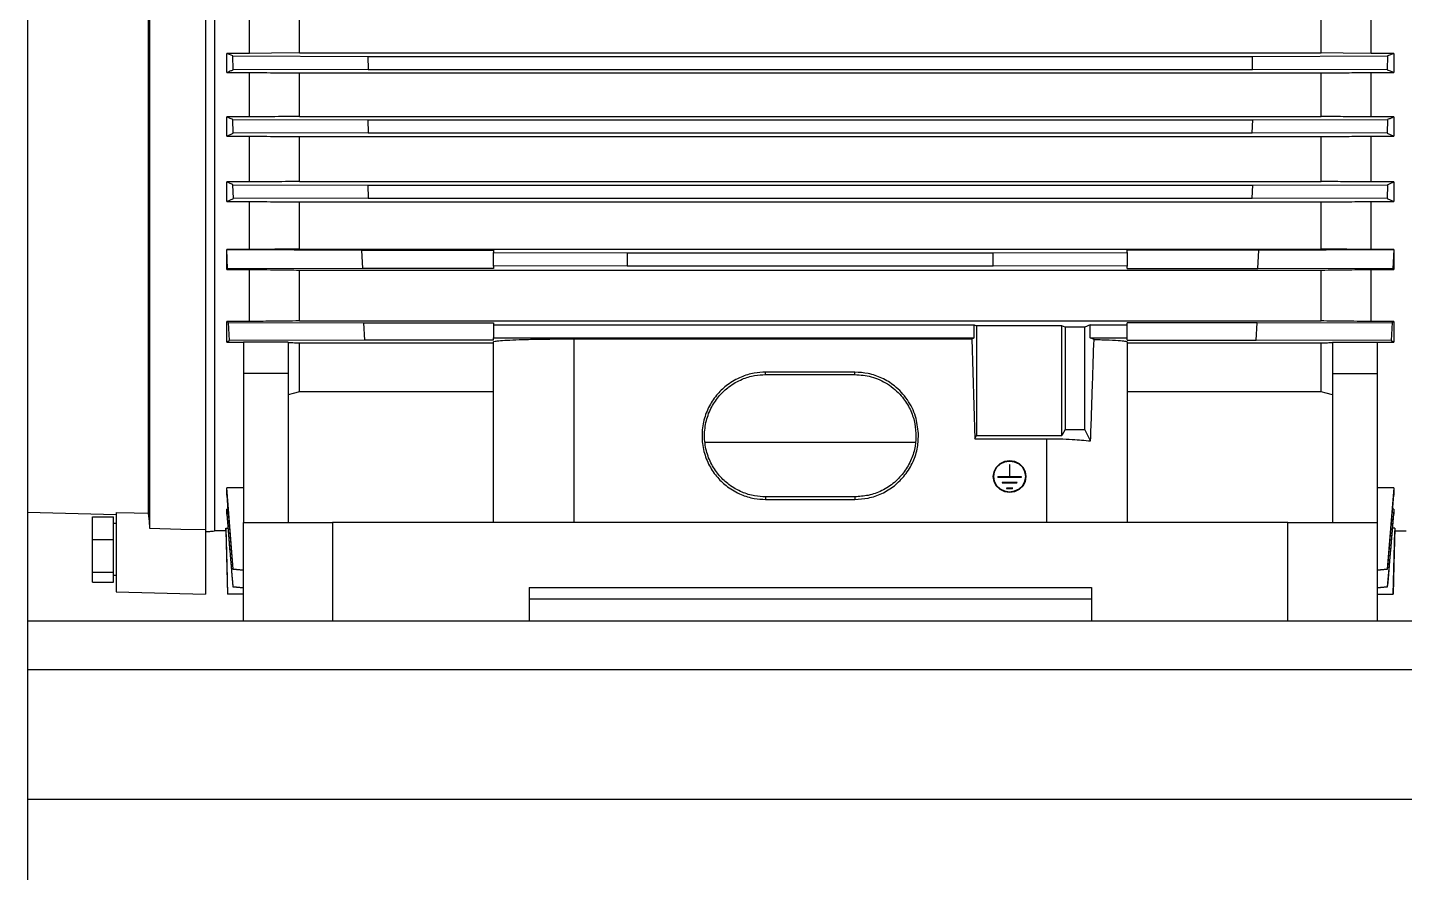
# Model space of a CAD drawing. Header units: millimetres. Extents: x 2 to 418, y 2 to 295.
# Drawn here: x 165.95 to 196.79, y 204.13 to 223.06 of the extents above; entities that cross this region are included whole.
import ezdxf

# ---------------------------------------------------------------- set-up
doc = ezdxf.new("R2010")
doc.units = ezdxf.units.MM

msp = doc.modelspace()

# ---------------------------------------------------------------- linework, layer by layer
at = {"color": 7, "linetype": 'Continuous', "lineweight": 25}
for p, q in [((165.948, 240.771), (165.948, 165.848)), ((170.133, 225.052), (170.133, 211.777)), ((168.654, 224.271), (168.654, 212.183)), ((168.683, 224.36), (168.683, 211.845)), ((169.933, 224.335), (169.933, 211.815)), ((170.917, 222.483), (170.917, 224.326)), ((196.049, 222.483), (196.049, 224.326)), ((172.037, 222.494), (172.037, 224.243)), ((194.929, 222.494), (194.929, 224.243)), ((170.917, 222.483), (170.409, 222.483)), ((170.409, 222.057), (170.409, 222.483)), ((170.55, 222.426), (173.573, 222.417)), ((170.556, 222.118), (170.55, 222.426)), ((172.037, 222.494), (194.929, 222.494)), ((173.573, 222.417), (193.393, 222.417)), ((173.573, 222.417), (173.579, 222.127)), ((193.387, 222.127), (193.393, 222.417)), ((193.393, 222.417), (196.416, 222.426)), ((196.557, 222.483), (196.049, 222.483)), ((196.416, 222.426), (196.41, 222.118)), ((196.557, 222.483), (196.557, 222.057)), ((173.579, 222.127), (170.556, 222.118)), ((173.579, 222.127), (193.387, 222.127)), ((196.41, 222.118), (193.387, 222.127)), ((170.409, 222.057), (170.917, 222.057)), ((170.917, 221.06), (170.917, 222.057)), ((172.037, 222.046), (194.929, 222.046)), ((172.037, 221.071), (172.037, 222.046)), ((194.929, 221.071), (194.929, 222.046)), ((196.049, 222.057), (196.557, 222.057)), ((196.049, 221.06), (196.049, 222.057)), ((170.917, 221.06), (170.409, 221.06)), ((170.409, 220.63), (170.409, 221.06)), ((170.549, 221.002), (173.572, 220.993)), ((170.557, 220.694), (170.549, 221.002)), ((172.037, 221.071), (194.929, 221.071)), ((173.572, 220.993), (193.394, 220.993)), ((173.572, 220.993), (173.58, 220.703)), ((193.386, 220.703), (193.394, 220.993)), ((193.394, 220.993), (196.417, 221.002)), ((196.557, 221.06), (196.049, 221.06)), ((196.417, 221.002), (196.409, 220.694)), ((196.557, 221.06), (196.557, 220.63)), ((170.409, 220.63), (170.557, 220.694)), ((170.409, 220.63), (170.917, 220.63)), ((173.58, 220.703), (170.557, 220.694)), ((170.917, 219.603), (170.917, 220.63)), ((172.037, 220.619), (194.929, 220.619)), ((172.037, 219.614), (172.037, 220.619)), ((173.58, 220.703), (193.386, 220.703)), ((196.409, 220.694), (193.386, 220.703)), ((194.929, 219.614), (194.929, 220.619)), ((196.049, 220.63), (196.557, 220.63)), ((196.049, 219.603), (196.049, 220.63)), ((196.409, 220.694), (196.557, 220.63)), ((170.917, 219.603), (170.409, 219.603)), ((170.409, 219.167), (170.409, 219.603)), ((170.548, 219.543), (173.571, 219.534)), ((170.559, 219.235), (170.548, 219.543)), ((172.037, 219.614), (194.929, 219.614)), ((173.571, 219.534), (193.395, 219.534)), ((173.571, 219.534), (173.582, 219.244)), ((193.384, 219.244), (193.395, 219.534)), ((193.395, 219.534), (196.418, 219.543)), ((196.557, 219.603), (196.049, 219.603)), ((196.418, 219.543), (196.407, 219.235)), ((196.557, 219.603), (196.557, 219.167)), ((170.409, 219.167), (170.559, 219.235)), ((170.409, 219.167), (170.917, 219.167)), ((173.582, 219.244), (170.559, 219.235)), ((170.917, 218.089), (170.917, 219.167)), ((172.037, 219.155), (194.929, 219.155)), ((172.037, 218.101), (172.037, 219.155)), ((173.582, 219.244), (193.384, 219.244)), ((196.407, 219.235), (193.384, 219.244)), ((194.929, 218.101), (194.929, 219.155)), ((196.049, 219.167), (196.557, 219.167)), ((196.049, 218.089), (196.049, 219.167)), ((196.407, 219.235), (196.557, 219.167)), ((170.917, 218.089), (170.409, 218.089)), ((170.409, 217.644), (170.409, 218.089)), ((170.41, 218.088), (170.409, 218.089)), ((170.41, 218.088), (173.433, 218.079)), ((170.431, 217.654), (170.41, 218.088)), ((172.037, 218.101), (194.929, 218.101)), ((193.533, 218.079), (196.556, 218.088)), ((196.557, 218.089), (196.049, 218.089)), ((196.556, 218.088), (196.535, 217.654)), ((196.557, 218.089), (196.556, 218.088)), ((196.557, 218.089), (196.557, 217.644)), ((173.433, 218.079), (176.383, 218.079)), ((173.433, 218.079), (173.454, 217.664)), ((176.383, 218.079), (176.383, 218.025)), ((176.383, 218.025), (179.383, 218.016)), ((176.383, 217.717), (176.383, 218.025)), ((179.383, 218.016), (187.583, 218.016)), ((179.383, 218.016), (179.383, 217.727)), ((187.583, 218.016), (190.583, 218.025)), ((187.583, 217.727), (187.583, 218.016)), ((193.533, 218.079), (190.583, 218.079)), ((190.583, 218.025), (190.583, 218.079)), ((190.583, 218.025), (190.583, 217.717)), ((193.512, 217.664), (193.533, 218.079)), ((170.409, 217.644), (170.917, 217.644)), ((173.454, 217.664), (170.431, 217.654)), ((170.917, 216.477), (170.917, 217.644)), ((172.037, 217.63), (194.929, 217.63)), ((172.037, 216.49), (172.037, 217.63)), ((176.383, 217.664), (173.454, 217.664)), ((179.383, 217.727), (176.383, 217.717)), ((176.383, 217.717), (176.383, 217.664)), ((179.383, 217.727), (187.583, 217.727)), ((190.583, 217.717), (187.583, 217.727)), ((190.583, 217.664), (190.583, 217.717)), ((190.583, 217.664), (193.512, 217.664)), ((196.535, 217.654), (193.512, 217.664)), ((194.929, 216.49), (194.929, 217.63)), ((196.049, 216.477), (196.049, 217.644)), ((196.049, 217.644), (196.557, 217.644)), ((170.917, 216.477), (170.409, 216.477)), ((170.409, 216.016), (170.409, 216.477)), ((170.448, 216.457), (173.471, 216.448)), ((170.471, 216.051), (170.448, 216.457)), ((172.037, 216.49), (194.929, 216.49)), ((173.471, 216.448), (176.383, 216.448)), ((173.471, 216.448), (173.494, 216.06)), ((176.383, 216.448), (176.383, 216.399)), ((176.383, 216.399), (187.152, 216.399)), ((176.383, 216.399), (176.383, 216.109)), ((187.152, 216.399), (187.204, 216.378)), ((187.152, 216.109), (187.152, 216.399)), ((189.12, 216.378), (187.204, 216.378)), ((187.204, 216.378), (187.204, 213.92)), ((189.19, 216.35), (189.12, 216.378)), ((189.12, 213.92), (189.12, 216.378)), ((189.634, 216.35), (189.19, 216.35)), ((189.19, 216.35), (189.19, 214.061)), ((189.757, 216.399), (189.634, 216.35)), ((189.634, 214.061), (189.634, 216.35)), ((189.757, 216.399), (190.583, 216.399)), ((189.757, 216.109), (189.757, 216.399)), ((193.495, 216.448), (190.583, 216.448)), ((190.583, 216.399), (190.583, 216.448)), ((190.583, 216.109), (190.583, 216.399)), ((193.473, 216.06), (193.495, 216.448)), ((193.495, 216.448), (196.518, 216.457)), ((196.557, 216.477), (196.049, 216.477)), ((196.518, 216.457), (196.495, 216.051)), ((196.557, 216.477), (196.557, 216.016)), ((170.409, 216.016), (170.783, 216.016)), ((173.494, 216.06), (170.471, 216.051)), ((171.783, 216.018), (170.783, 216.018)), ((170.783, 216.018), (170.783, 215.311)), ((171.783, 216.018), (171.783, 215.311)), ((172.037, 216.001), (176.383, 216.001)), ((172.037, 214.898), (172.037, 216.001)), ((176.383, 216.06), (173.494, 216.06)), ((176.383, 216.109), (187.152, 216.109)), ((176.383, 216.06), (176.383, 216.109)), ((176.383, 211.971), (176.383, 216.022)), ((178.183, 216.088), (178.183, 211.971)), ((178.183, 216.088), (187.099, 216.088)), ((187.099, 216.088), (187.152, 216.109)), ((187.099, 216.088), (187.17, 213.852)), ((189.84, 216.076), (189.757, 216.109)), ((189.757, 216.109), (190.583, 216.109)), ((190.583, 216.06), (190.583, 216.109)), ((190.583, 216.06), (193.473, 216.06)), ((190.583, 216.022), (190.583, 211.971)), ((190.583, 216.001), (194.929, 216.001)), ((196.495, 216.051), (193.473, 216.06)), ((194.929, 214.898), (194.929, 216.001)), ((195.183, 216.018), (196.183, 216.018)), ((195.183, 216.018), (195.183, 215.311)), ((196.183, 216.018), (196.183, 215.311)), ((196.183, 216.016), (196.557, 216.016)), ((171.783, 215.311), (170.783, 215.311)), ((170.783, 215.311), (170.783, 211.971)), ((171.783, 215.311), (171.783, 211.971)), ((184.483, 215.342), (182.483, 215.342)), ((182.483, 215.289), (182.483, 215.342)), ((184.483, 215.289), (184.483, 215.342)), ((195.183, 215.311), (196.183, 215.311)), ((195.183, 215.311), (195.183, 211.971)), ((196.183, 215.311), (196.183, 211.971)), ((182.483, 215.289), (184.483, 215.289)), ((176.383, 214.898), (172.037, 214.898)), ((194.929, 214.898), (190.583, 214.898)), ((181.132, 213.775), (185.837, 213.775)), ((187.17, 213.852), (187.204, 213.92)), ((187.17, 213.852), (188.783, 213.852)), ((187.204, 213.92), (189.12, 213.92)), ((188.783, 211.971), (188.783, 213.852)), ((189.19, 214.061), (189.12, 213.92)), ((189.19, 214.061), (189.634, 214.061)), ((189.763, 213.801), (189.634, 214.061)), ((187.943, 213.266), (187.943, 213)), ((187.953, 213), (187.953, 213.266)), ((187.586, 213.004), (187.586, 212.97)), ((187.586, 212.97), (187.595, 212.892)), ((187.943, 213), (187.688, 213)), ((187.688, 212.991), (188.208, 212.991)), ((188.111, 212.873), (187.786, 212.873)), ((187.786, 212.864), (188.111, 212.864)), ((187.943, 212.991), (187.943, 213)), ((188.208, 213), (187.953, 213)), ((187.953, 212.991), (187.953, 213)), ((188.301, 212.892), (188.311, 212.97)), ((188.311, 212.97), (188.311, 213.004)), ((170.783, 212.749), (170.409, 212.749)), ((170.409, 212.588), (170.409, 212.749)), ((170.557, 210.926), (170.409, 212.749)), ((182.483, 212.549), (182.483, 212.491)), ((184.483, 212.549), (182.483, 212.549)), ((184.483, 212.549), (184.483, 212.491)), ((188.013, 212.746), (187.883, 212.746)), ((187.883, 212.737), (188.013, 212.737)), ((196.557, 212.749), (196.183, 212.749)), ((196.557, 212.749), (196.409, 210.926)), ((196.557, 212.749), (196.557, 212.588)), ((170.436, 212.273), (170.409, 212.273)), ((170.409, 212.163), (170.409, 212.273)), ((182.483, 212.491), (184.483, 212.491)), ((196.557, 212.273), (196.53, 212.273)), ((196.557, 212.273), (196.557, 212.163)), ((165.948, 212.203), (167.933, 212.15)), ((167.403, 212.103), (167.873, 212.103)), ((167.403, 211.594), (167.403, 212.103)), ((167.873, 211.594), (167.873, 212.103)), ((167.933, 211.951), (167.873, 211.951)), ((167.933, 212.2), (167.933, 210.424)), ((170.783, 209.771), (170.783, 211.971)), ((170.783, 211.971), (172.783, 211.971)), ((172.783, 211.971), (172.783, 209.771)), ((194.183, 211.971), (172.783, 211.971)), ((194.183, 211.971), (196.183, 211.971)), ((194.183, 209.771), (194.183, 211.971)), ((196.183, 211.971), (196.183, 209.771)), ((169.933, 211.815), (169.933, 210.371)), ((170.391, 211.786), (170.133, 211.786)), ((170.391, 211.846), (170.436, 211.846)), ((170.391, 211.786), (170.391, 211.846)), ((170.391, 211.786), (170.428, 210.371)), ((196.575, 211.846), (196.53, 211.846)), ((196.539, 210.371), (196.576, 211.786)), ((196.575, 211.846), (196.575, 211.786)), ((196.575, 211.786), (196.833, 211.786)), ((167.403, 210.862), (167.403, 211.594)), ((167.403, 211.594), (167.873, 211.594)), ((167.873, 210.862), (167.873, 211.594)), ((167.403, 210.862), (167.873, 210.862)), ((167.403, 210.639), (167.403, 210.862)), ((167.873, 210.639), (167.873, 210.862)), ((167.873, 210.791), (167.933, 210.791)), ((170.549, 210.925), (170.557, 210.926)), ((170.783, 210.904), (170.549, 210.925)), ((170.557, 210.926), (170.783, 210.906)), ((196.183, 210.906), (196.409, 210.926)), ((196.417, 210.925), (196.183, 210.904)), ((196.409, 210.926), (196.417, 210.925)), ((167.403, 210.639), (167.873, 210.639)), ((167.933, 210.424), (169.933, 210.371)), ((170.783, 210.371), (170.429, 210.371)), ((170.55, 210.529), (170.556, 210.53)), ((170.783, 210.509), (170.55, 210.529)), ((170.556, 210.53), (170.783, 210.51)), ((177.183, 210.521), (189.783, 210.521)), ((177.183, 210.521), (177.183, 209.771)), ((189.783, 210.521), (189.783, 209.771)), ((196.183, 210.51), (196.41, 210.53)), ((196.416, 210.529), (196.183, 210.509)), ((196.183, 210.371), (196.538, 210.371)), ((196.41, 210.53), (196.416, 210.529)), ((177.183, 210.265), (189.783, 210.265)), ((165.948, 209.771), (207.948, 209.771)), ((208.477, 205.771), (165.948, 205.771))]:
    msp.add_line(p, q, dxfattribs=at)
at = {"color": 8, "linetype": 'Continuous', "lineweight": 25}
for p, q in [((187.688, 212.991), (187.688, 213)), ((187.786, 212.864), (187.786, 212.873)), ((188.111, 212.864), (188.111, 212.873)), ((188.208, 212.991), (188.208, 213)), ((187.883, 212.737), (187.883, 212.746)), ((188.013, 212.737), (188.013, 212.746)), ((208.477, 208.671), (165.948, 208.671))]:
    msp.add_line(p, q, dxfattribs=at)
at = {"color": 7, "linetype": 'Continuous', "lineweight": 25, "flags": 128}
for points in [[(170.55, 222.426), (170.471, 222.458), (170.409, 222.483)], [(172.037, 222.494), (171.41, 222.488), (170.917, 222.483)], [(196.049, 222.483), (195.422, 222.489), (194.929, 222.494)], [(196.557, 222.483), (196.478, 222.451), (196.416, 222.426)], [(172.037, 214.898), (171.895, 214.861), (171.783, 214.831)], [(195.183, 214.831), (195.041, 214.869), (194.929, 214.898)], [(187.948, 213.354), (187.833, 213.337), (187.729, 213.287), (187.647, 213.209), (187.594, 213.112), (187.576, 213.004), (187.594, 212.896), (187.647, 212.798), (187.729, 212.721), (187.833, 212.671), (187.948, 212.654), (188.063, 212.671), (188.167, 212.721), (188.25, 212.798), (188.303, 212.896), (188.321, 213.004), (188.303, 213.112), (188.25, 213.209), (188.167, 213.287), (188.063, 213.337), (187.948, 213.354)], [(187.948, 213.344), (187.836, 213.328), (187.735, 213.279), (187.655, 213.204), (187.603, 213.109), (187.586, 213.004), (187.603, 212.898), (187.655, 212.803), (187.735, 212.728), (187.836, 212.68), (187.948, 212.663), (188.06, 212.68), (188.161, 212.728), (188.242, 212.803), (188.293, 212.898), (188.311, 213.004), (188.293, 213.109), (188.242, 213.204), (188.161, 213.279), (188.06, 213.328), (187.948, 213.344)], [(187.595, 213.082), (187.594, 213.078), (187.576, 212.987)], [(188.32, 212.987), (188.303, 213.078), (188.301, 213.082)], [(167.933, 212.2), (168.337, 212.191), (168.654, 212.183)], [(168.654, 212.183), (168.67, 211.994), (168.683, 211.845)], [(170.409, 212.163), (170.488, 211.248), (170.55, 210.529)], [(196.416, 210.529), (196.495, 211.444), (196.557, 212.163)], [(168.683, 211.845), (169.383, 211.828), (169.933, 211.815)], [(170.391, 211.846), (170.412, 211.02), (170.429, 210.371)], [(196.575, 211.846), (196.554, 211.02), (196.538, 210.371)]]:
    msp.add_lwpolyline(points, dxfattribs=at)
at = {"color": 7, "linetype": 'Continuous', "lineweight": 25}
for centre, radius, start, end in [((187.948, 213.265), 0.00501, 2.8675, 177.1325), ((187.948, 213.231), 0.00501, 2.8675, 177.1325), ((187.688, 212.995), 0.0047, 87.1325, 272.8675), ((187.786, 212.869), 0.0047, 87.1325, 272.8675), ((188.111, 212.869), 0.0047, 267.1325, 92.8675), ((188.208, 212.995), 0.0047, 267.1325, 92.8675), ((187.883, 212.742), 0.0047, 87.1325, 272.8675), ((188.013, 212.742), 0.0047, 267.1325, 92.8675)]:
    msp.add_arc(centre, radius, start, end, dxfattribs=at)
for points, knots in [([(170.409, 222.057), (170.437, 222.069), (170.485, 222.089), (170.534, 222.109), (170.556, 222.118)], [0, 0, 0, 0, 0.56, 1, 1, 1, 1]), ([(196.41, 222.118), (196.438, 222.107), (196.487, 222.086), (196.535, 222.066), (196.557, 222.057)], [0, 0, 0, 0, 0.56, 1, 1, 1, 1]), ([(170.917, 222.057), (171.126, 222.055), (171.5, 222.051), (171.873, 222.048), (172.037, 222.046)], [0, 0, 0, 0, 0.56, 1, 1, 1, 1]), ([(194.929, 222.046), (195.138, 222.048), (195.511, 222.052), (195.885, 222.056), (196.049, 222.057)], [0, 0, 0, 0, 0.56, 1, 1, 1, 1]), ([(170.549, 221.002), (170.523, 221.013), (170.476, 221.032), (170.43, 221.052), (170.409, 221.06)], [0, 0, 0, 0, 0.56, 1, 1, 1, 1]), ([(172.037, 221.071), (171.828, 221.069), (171.455, 221.066), (171.082, 221.062), (170.917, 221.06)], [0, 0, 0, 0, 0.56, 1, 1, 1, 1]), ([(196.049, 221.06), (195.84, 221.062), (195.467, 221.066), (195.093, 221.07), (194.929, 221.071)], [0, 0, 0, 0, 0.56, 1, 1, 1, 1]), ([(196.557, 221.06), (196.531, 221.049), (196.485, 221.03), (196.438, 221.011), (196.417, 221.002)], [0, 0, 0, 0, 0.56, 1, 1, 1, 1]), ([(170.917, 220.63), (171.126, 220.628), (171.5, 220.624), (171.873, 220.621), (172.037, 220.619)], [0, 0, 0, 0, 0.56, 1, 1, 1, 1]), ([(194.929, 220.619), (195.138, 220.621), (195.511, 220.625), (195.885, 220.629), (196.049, 220.63)], [0, 0, 0, 0, 0.56, 1, 1, 1, 1]), ([(170.548, 219.543), (170.522, 219.554), (170.475, 219.574), (170.429, 219.594), (170.409, 219.603)], [0, 0, 0, 0, 0.56, 1, 1, 1, 1]), ([(172.037, 219.614), (171.828, 219.612), (171.455, 219.608), (171.082, 219.605), (170.917, 219.603)], [0, 0, 0, 0, 0.56, 1, 1, 1, 1]), ([(196.049, 219.603), (195.84, 219.605), (195.466, 219.609), (195.093, 219.613), (194.929, 219.614)], [0, 0, 0, 0, 0.56, 1, 1, 1, 1]), ([(196.557, 219.603), (196.531, 219.592), (196.485, 219.572), (196.439, 219.552), (196.418, 219.543)], [0, 0, 0, 0, 0.56, 1, 1, 1, 1]), ([(170.917, 219.167), (171.126, 219.165), (171.5, 219.161), (171.873, 219.157), (172.037, 219.155)], [0, 0, 0, 0, 0.56, 1, 1, 1, 1]), ([(194.929, 219.155), (195.138, 219.157), (195.511, 219.161), (195.885, 219.165), (196.049, 219.167)], [0, 0, 0, 0, 0.56, 1, 1, 1, 1]), ([(172.037, 218.101), (171.828, 218.099), (171.455, 218.095), (171.082, 218.09), (170.917, 218.089)], [0, 0, 0, 0, 0.56, 1, 1, 1, 1]), ([(196.049, 218.089), (195.84, 218.091), (195.466, 218.095), (195.093, 218.099), (194.929, 218.101)], [0, 0, 0, 0, 0.56, 1, 1, 1, 1]), ([(170.409, 217.644), (170.413, 217.646), (170.42, 217.649), (170.428, 217.653), (170.431, 217.654)], [0, 0, 0, 0, 0.56, 1, 1, 1, 1]), ([(170.917, 217.644), (171.126, 217.641), (171.5, 217.637), (171.873, 217.632), (172.037, 217.63)], [0, 0, 0, 0, 0.56, 1, 1, 1, 1]), ([(194.929, 217.63), (195.138, 217.633), (195.511, 217.637), (195.884, 217.642), (196.049, 217.644)], [0, 0, 0, 0, 0.56, 1, 1, 1, 1]), ([(196.535, 217.654), (196.539, 217.652), (196.546, 217.649), (196.554, 217.645), (196.557, 217.644)], [0, 0, 0, 0, 0.56, 1, 1, 1, 1]), ([(170.448, 216.457), (170.441, 216.461), (170.428, 216.467), (170.415, 216.474), (170.409, 216.477)], [0, 0, 0, 0, 0.56, 1, 1, 1, 1]), ([(172.037, 216.49), (171.828, 216.488), (171.455, 216.483), (171.082, 216.479), (170.917, 216.477)], [0, 0, 0, 0, 0.56, 1, 1, 1, 1]), ([(196.049, 216.477), (195.84, 216.479), (195.466, 216.484), (195.093, 216.488), (194.929, 216.49)], [0, 0, 0, 0, 0.56, 1, 1, 1, 1]), ([(196.557, 216.477), (196.55, 216.473), (196.537, 216.466), (196.524, 216.46), (196.518, 216.457)], [0, 0, 0, 0, 0.5600002, 1, 1, 1, 1]), ([(170.409, 216.016), (170.421, 216.023), (170.441, 216.034), (170.462, 216.046), (170.471, 216.051)], [0, 0, 0, 0, 0.560001, 1, 1, 1, 1]), ([(171.783, 216.005), (171.83, 216.004), (171.915, 216.003), (172, 216.002), (172.037, 216.001)], [0, 0, 0, 0, 0.559999, 1, 1, 1, 1]), ([(176.383, 216.022), (176.39, 216.027), (176.406, 216.036), (176.532, 216.05), (176.74, 216.063), (177.034, 216.074), (177.392, 216.082), (177.785, 216.087), (178.053, 216.088), (178.183, 216.088)], [0, 0, 0, 0, 0.134214, 0.276546, 0.423548, 0.571171, 0.722179, 0.865926, 1, 1, 1, 1]), ([(189.763, 213.801), (189.778, 214.23), (189.803, 214.988), (189.829, 215.746), (189.84, 216.076)], [0, 0, 0, 0, 0.565241, 1, 1, 1, 1]), ([(189.84, 216.076), (189.961, 216.072), (190.205, 216.064), (190.431, 216.05), (190.561, 216.036), (190.576, 216.027), (190.583, 216.022)], [0, 0, 0, 0, 0.272729, 0.55668, 0.780965, 1, 1, 1, 1]), ([(194.929, 216.001), (194.977, 216.002), (195.061, 216.003), (195.146, 216.004), (195.183, 216.005)], [0, 0, 0, 0, 0.560001, 1, 1, 1, 1]), ([(196.495, 216.051), (196.507, 216.045), (196.528, 216.033), (196.548, 216.021), (196.557, 216.016)], [0, 0, 0, 0, 0.559999, 1, 1, 1, 1]), ([(182.483, 215.342), (182.397, 215.338), (182.209, 215.328), (181.913, 215.237), (181.634, 215.077), (181.394, 214.854), (181.211, 214.586), (181.087, 214.267), (181.044, 213.917), (181.087, 213.567), (181.211, 213.247), (181.394, 212.98), (181.634, 212.757), (181.913, 212.597), (182.209, 212.506), (182.397, 212.496), (182.483, 212.491)], [0, 0, 0, 0, 0.055961, 0.122128, 0.200007, 0.266656, 0.33992, 0.418473, 0.5, 0.581527, 0.66008, 0.733344, 0.799993, 0.877872, 0.944039, 1, 1, 1, 1]), ([(185.907, 213.971), (185.891, 214.1), (185.86, 214.364), (185.673, 214.735), (185.405, 215.027), (185.096, 215.217), (184.791, 215.323), (184.583, 215.336), (184.483, 215.342)], [0, 0, 0, 0, 0.182432, 0.376201, 0.572504, 0.722941, 0.866149, 1, 1, 1, 1]), ([(182.483, 212.549), (182.4, 212.554), (182.22, 212.563), (181.936, 212.651), (181.667, 212.804), (181.437, 213.019), (181.261, 213.276), (181.142, 213.583), (181.1, 213.919), (181.142, 214.255), (181.261, 214.562), (181.437, 214.819), (181.667, 215.034), (181.936, 215.187), (182.22, 215.275), (182.4, 215.284), (182.483, 215.289)], [0, 0, 0, 0, 0.0559606, 0.1221283, 0.2000073, 0.2666559, 0.3399198, 0.4184726, 0.5, 0.5815274, 0.6600802, 0.7333441, 0.7999927, 0.8778717, 0.9440394, 1, 1, 1, 1]), ([(184.483, 215.289), (184.607, 215.279), (184.865, 215.258), (185.23, 215.089), (185.518, 214.841), (185.709, 214.552), (185.821, 214.265), (185.841, 214.067), (185.851, 213.971)], [0, 0, 0, 0, 0.171833, 0.357929, 0.552933, 0.707354, 0.857724, 1, 1, 1, 1]), ([(184.483, 212.491), (184.583, 212.497), (184.79, 212.51), (185.094, 212.616), (185.378, 212.79), (185.62, 213.035), (185.795, 213.33), (185.898, 213.65), (185.904, 213.867), (185.907, 213.971)], [0, 0, 0, 0, 0.126427, 0.262281, 0.405664, 0.553477, 0.708559, 0.858873, 1, 1, 1, 1]), ([(185.851, 213.971), (185.848, 213.875), (185.844, 213.677), (185.755, 213.383), (185.599, 213.105), (185.375, 212.862), (185.098, 212.681), (184.793, 212.569), (184.584, 212.556), (184.483, 212.549)], [0, 0, 0, 0, 0.134507, 0.277556, 0.425364, 0.573494, 0.724404, 0.867332, 1, 1, 1, 1]), ([(188.783, 213.852), (188.879, 213.851), (189.073, 213.85), (189.411, 213.835), (189.63, 213.814), (189.763, 213.801)], [0, 0, 0, 0, 0.278557, 0.560205, 1, 1, 1, 1]), ([(170.409, 212.588), (170.435, 212.277), (170.482, 211.723), (170.528, 211.169), (170.549, 210.925)], [0, 0, 0, 0, 0.56, 1, 1, 1, 1]), ([(196.417, 210.925), (196.443, 211.235), (196.49, 211.789), (196.536, 212.344), (196.557, 212.588)], [0, 0, 0, 0, 0.56, 1, 1, 1, 1]), ([(170.556, 210.53), (170.528, 210.856), (170.479, 211.436), (170.431, 212.017), (170.409, 212.273)], [0, 0, 0, 0, 0.56, 1, 1, 1, 1]), ([(196.557, 212.273), (196.53, 211.948), (196.481, 211.367), (196.432, 210.786), (196.41, 210.53)], [0, 0, 0, 0, 0.56, 1, 1, 1, 1]), ([(170.133, 211.777), (170.096, 211.774), (170.029, 211.768), (169.962, 211.763), (169.933, 211.76)], [0, 0, 0, 0, 0.559999, 1, 1, 1, 1])]:
    msp.add_open_spline(points, degree=3, knots=knots, dxfattribs=at)

doc.saveas('drawing.dxf')
